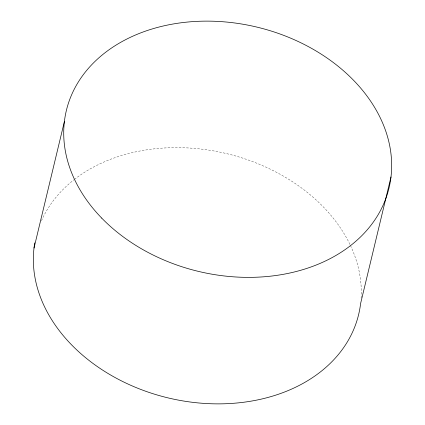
<?xml version="1.0" encoding="UTF-8"?>
<svg xmlns="http://www.w3.org/2000/svg" width="425" height="425" viewBox="0 0 425 425"><rect width="100%" height="100%" fill="white"/><g stroke="black" fill="none" stroke-linecap="round" stroke-linejoin="round"><path stroke-width="0.32" stroke-dasharray="2.12 1.59" d="M41.469 220.772A165.915 125.598 13.5 0 1 73.923 179.812M74.444 179.403A165.915 125.598 13.5 0 1 350.189 244.954M350.471 245.554A165.915 125.598 13.5 0 1 361.085 298.35"/><path stroke-width="0.64" d="M34.016 248.03L64.388 121.529M390.984 176.97L360.612 303.471A165.915 125.598 13.5 0 1 179.058 400.233A165.915 125.598 13.5 0 1 34.776 242.85M101.708 218.094A165.915 125.598 13.5 0 0 381.576 208.404A165.915 125.598 13.5 0 0 199.777 21.25A165.915 125.598 13.5 0 0 101.708 218.094"/></g></svg>
